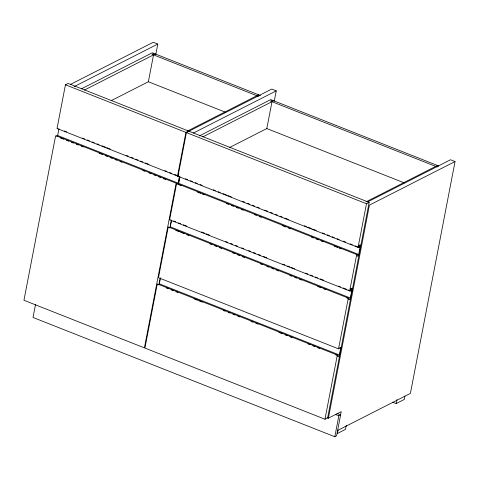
<?xml version="1.0" encoding="UTF-8"?>
<svg xmlns="http://www.w3.org/2000/svg" width="479" height="479" viewBox="0 0 479 479"><rect width="100%" height="100%" fill="white"/><g stroke="black" fill="none" stroke-linecap="round" stroke-linejoin="round"><path stroke-width="0.72" d="M65.449 84.783L185.912 132.39L188.564 131.036L68.102 83.43L65.449 84.783L57.115 128.043A0.742 0.299 -68.4 0 0 57.223 128.546A0.742 0.299 -68.4 0 0 57.654 128.192M57.276 136.569A1.479 0.605 -68.4 0 0 57.678 135.509L58.971 128.791M35.53 304.458L33.021 317.463L334.809 436.734L336.581 435.83L341.234 411.647L328.39 418.185L327.097 417.676M155.813 54.331L157.795 44.056L153.268 42.266L70.293 84.496M185.912 132.39L177.577 175.649A0.742 0.299 -68.4 0 0 177.817 176.128A0.742 0.299 -68.4 0 0 178.32 175.272A1.479 0.605 -68.4 0 1 178.41 174.913M358.711 246.673L360.543 246.996L369.135 202.395L189.067 131.234L186.415 132.587L178.08 175.847A0.742 0.299 -68.4 0 0 178.188 176.35A0.742 0.299 -68.4 0 0 178.619 176.003M177.739 184.176A1.479 0.605 -68.4 0 0 178.14 183.116L179.433 176.398M158.944 284.849L160.22 278.239M169.973 227.573L171.392 220.232M178.32 184.253L179.876 176.176M158.89 284.867A1.479 0.605 -68.4 0 0 159.291 283.808L160.453 277.76M169.859 227.902A1.479 0.605 -68.4 0 0 170.261 226.842L171.554 220.13M178.41 184.038A1.479 0.605 -68.4 0 0 178.643 183.319L179.805 177.272M274.263 101.141L276.245 90.866L271.719 89.082L188.079 131.647M324.978 419.239L337.138 356.095A0.742 0.299 -68.4 0 1 337.635 355.238A0.742 0.299 -68.4 0 1 337.875 355.723A1.479 0.605 -68.4 0 0 338.354 356.687A1.479 0.605 -68.4 0 0 339.354 354.969L340.647 348.251L341.09 348.029L327.636 417.886L324.978 419.239L144.915 348.077L157.076 284.933A0.742 0.299 -68.4 0 1 157.573 284.077A0.742 0.299 -68.4 0 1 157.813 284.556A1.479 0.605 -68.4 0 0 157.771 284.891M338.533 348.844L348.107 299.136A0.742 0.299 -68.4 0 1 348.604 298.273A0.742 0.299 -68.4 0 1 348.844 298.758A1.479 0.605 -68.4 0 0 349.329 299.728A1.479 0.605 -68.4 0 0 350.323 298.01L351.616 291.292L352.059 291.064L341.192 347.491L338.533 348.844L158.471 277.682L168.045 227.974A0.742 0.299 -68.4 0 1 168.44 227.184A0.742 0.299 -68.4 0 1 168.8 227.286M369.135 202.395L366.477 203.749L358.148 247.008A0.742 0.299 -68.4 0 0 358.388 247.493A0.742 0.299 -68.4 0 0 358.885 246.631A1.479 0.605 -68.4 0 1 359.879 244.913A1.479 0.605 -68.4 0 1 360.358 245.883L360.1 247.224M351.718 290.753L351.981 289.412A1.479 0.605 -68.4 0 0 351.496 288.442A1.479 0.605 -68.4 0 0 350.502 290.16A0.742 0.299 -68.4 0 1 350.005 291.022A0.742 0.299 -68.4 0 1 349.766 290.537L356.49 255.606A0.742 0.299 -68.4 0 1 356.987 254.744A0.742 0.299 -68.4 0 1 357.226 255.229A1.479 0.605 -68.4 0 0 357.705 256.199A1.479 0.605 -68.4 0 0 358.705 254.481L359.998 247.763L360.442 247.535L352.161 290.525L350.329 290.202M328.39 418.185L369.423 205.114L455.05 161.537L410.395 393.415L337.611 430.459M334.809 436.734L338.845 415.772L340.617 414.874L337.138 413.497M338.042 430.124L337.396 433.483L345.515 429.352L346.287 425.322M392.678 402.204L396.151 403.581L396.929 399.552M404.917 396.091L404.27 399.444L396.151 403.581M74.155 86.621L157.795 44.056M81.604 88.759L152.292 52.78L260.48 95.537M84.376 90.076L153.537 54.875L148.364 81.747L111.122 100.698M155.31 53.977L154.424 54.426L152.915 53.828L152.029 54.283L258.409 96.321M187.738 130.923L256.894 95.722M258.666 94.824L257.78 95.273L259.289 95.872M193.271 133.096L276.245 90.866M199.384 135.91L270.737 99.596L438.68 165.968M202.827 136.886L271.988 101.686L266.809 128.558L229.573 147.508M273.754 100.788L272.874 101.237L271.365 100.644L270.479 101.093L437.213 166.985M365.878 201.928L435.704 166.393M437.477 165.489L436.591 165.938L438.099 166.536M367.549 201.97L450.523 159.746L455.05 161.537M148.245 81.699L225.417 112.2M266.695 128.51L404.252 182.876M186.415 132.587L366.477 203.749M358.969 245.332L360.358 245.883M358.358 246.715L360.442 247.535M64.509 130.983L66.587 131.803M82.508 138.096L84.585 138.916M87.352 140.012L89.429 140.832M92.202 141.928L94.279 142.748M97.045 143.844L99.123 144.664M101.889 145.76L105.356 147.125M106.739 147.67L110.2 149.041M126.121 155.334L128.198 156.154M130.971 157.25L133.048 158.07M135.814 159.166L137.892 159.986M140.664 161.082L142.736 161.902M145.508 162.992L148.969 164.363M164.89 170.656L166.967 171.476M169.74 172.572L171.817 173.392M174.584 174.488L178.739 176.128M185.499 178.799L187.582 179.619M190.361 180.721L192.45 181.547M195.228 182.643L197.312 183.469M200.096 184.565L202.18 185.391M213.305 189.786L215.388 190.612M218.173 191.714L220.256 192.534M223.04 193.636L226.513 195.007M227.902 195.558L231.381 196.929M242.506 201.33L244.589 202.15M247.374 203.252L249.457 204.078M252.235 205.174L254.325 206M257.103 207.096L259.193 207.922M264.749 210.119L267.533 211.221M270.312 212.317L272.401 213.143M275.18 214.239L277.263 215.065M280.047 216.167L282.131 216.987M284.915 218.089L288.388 219.46M304.381 225.783L306.464 226.603M307.853 227.154L311.332 228.531M312.721 229.076L316.2 230.453M322.457 232.926L324.54 233.752M327.325 234.848L329.408 235.674M332.186 236.77L334.276 237.596M337.054 238.692L339.144 239.518M343.311 241.165L345.401 241.991M350.263 243.913L352.352 244.739M355.131 245.841L359.998 247.763M57.187 128.528L177.649 176.134M178.152 176.332L358.22 247.493M57.678 135.509L178.14 183.116M178.643 183.319L358.705 254.481M56.127 135.773L176.589 183.379M177.092 183.583L357.154 254.744M60.354 137.904L63.815 139.269M66.581 140.365L68.659 141.185M71.431 142.281L73.509 143.101M76.275 144.197L78.352 145.017M81.125 146.113L83.196 146.933M99.123 153.226L102.584 154.591M105.35 155.687L107.428 156.507M110.2 157.603L112.278 158.423M115.044 159.519L117.121 160.339M119.894 161.435L121.971 162.255M142.736 170.464L144.814 171.284M148.969 172.925L151.047 173.745M153.813 174.841L155.891 175.661M158.663 176.757L160.74 177.577M163.507 178.673L165.584 179.493M179.248 184.894L181.337 185.714M197.324 192.037L200.803 193.408M202.192 193.959L204.276 194.785M226.525 203.575L228.609 204.401M231.393 205.497L233.477 206.323M236.261 207.425L238.344 208.245M241.123 209.347L243.212 210.167M254.337 214.568L256.421 215.388M259.199 216.49L261.289 217.316M282.143 225.555L285.622 226.932M288.4 228.028L290.484 228.854M311.344 237.099L313.428 237.919M316.212 239.021L318.296 239.841M321.074 240.943L323.163 241.769M334.288 246.164L337.761 247.535M339.15 248.086L341.24 248.912M350.586 288.861L351.981 289.412M350.67 290.514L352.059 291.064M173.637 220.951L175.721 221.777M178.505 222.873L180.589 223.699M183.373 224.801L186.846 226.172M201.449 231.944L204.922 233.315M206.311 233.866L209.79 235.237M225.783 241.56L227.866 242.38M230.644 243.482L232.734 244.308M235.512 245.404L237.596 246.23M241.769 247.877L243.853 248.703M248.721 250.625L250.81 251.451M253.589 252.547L255.672 253.373M258.456 254.475L260.54 255.295M263.324 256.397L266.797 257.768M282.79 264.091L284.873 264.911M287.657 266.013L289.741 266.839M291.13 267.384L294.609 268.761M305.734 273.156L307.817 273.982M310.596 275.078L312.685 275.904M315.463 277L317.547 277.826M320.331 278.928L323.81 280.299M338.408 286.071L340.491 286.891M343.275 287.993L346.748 289.364M348.137 289.915L351.616 291.292M169.77 219.861L349.838 291.022M170.261 226.842L350.323 298.01M168.71 227.106L348.772 298.273M175.733 230.345L179.212 231.716M180.601 232.267L184.08 233.638M186.858 234.74L188.942 235.566M209.802 243.805L211.886 244.631M214.67 245.733L216.753 246.553M219.532 247.655L221.621 248.475M232.74 252.876L234.83 253.696M237.608 254.798L239.698 255.624M242.476 256.72L244.559 257.546M260.552 263.863L262.636 264.689M266.809 266.336L268.893 267.162M271.677 268.258L273.76 269.084M276.545 270.186L278.628 271.006M289.753 275.401L291.837 276.227M294.621 277.329L296.705 278.149M299.483 279.251L301.572 280.077M317.559 286.394L321.038 287.765M323.816 288.867L325.906 289.693M346.76 297.932L348.844 298.758M339.701 347.479L341.09 348.029M159.291 283.808L339.354 354.969M157.741 284.071L337.803 355.232M166.153 287.855L168.243 288.681M171.021 289.777L173.111 290.603M175.889 291.705L177.972 292.525M193.965 298.848L197.438 300.219M198.833 300.77L202.306 302.141M223.166 310.386L225.25 311.212M228.028 312.308L230.118 313.134M232.896 314.23L234.985 315.056M237.764 316.158L239.847 316.978M250.972 321.379L253.062 322.199M255.84 323.301L257.924 324.121M278.784 332.366L282.257 333.743M285.041 334.839L287.125 335.665M289.909 336.761L291.992 337.587M307.985 343.904L310.069 344.73M312.847 345.832L314.937 346.652M317.715 347.754L319.798 348.574M335.791 354.897L337.875 355.723M335.366 414.401L338.845 415.772M56.199 136.264A0.742 0.299 -68.4 0 0 55.959 135.779A0.742 0.299 -68.4 0 0 55.462 136.641L23.95 300.273L144.413 347.88L175.925 184.247A0.742 0.299 -68.4 0 1 176.422 183.385A0.742 0.299 -68.4 0 1 176.661 183.87A1.479 0.605 -68.4 0 0 176.619 184.205M170.141 219.675A0.742 0.299 -68.4 0 1 169.698 219.376L176.428 184.445A0.742 0.299 -68.4 0 1 176.925 183.583A0.742 0.299 -68.4 0 1 177.164 184.068M178.715 174.212A1.479 0.605 -68.4 0 1 178.912 173.919"/></g></svg>
